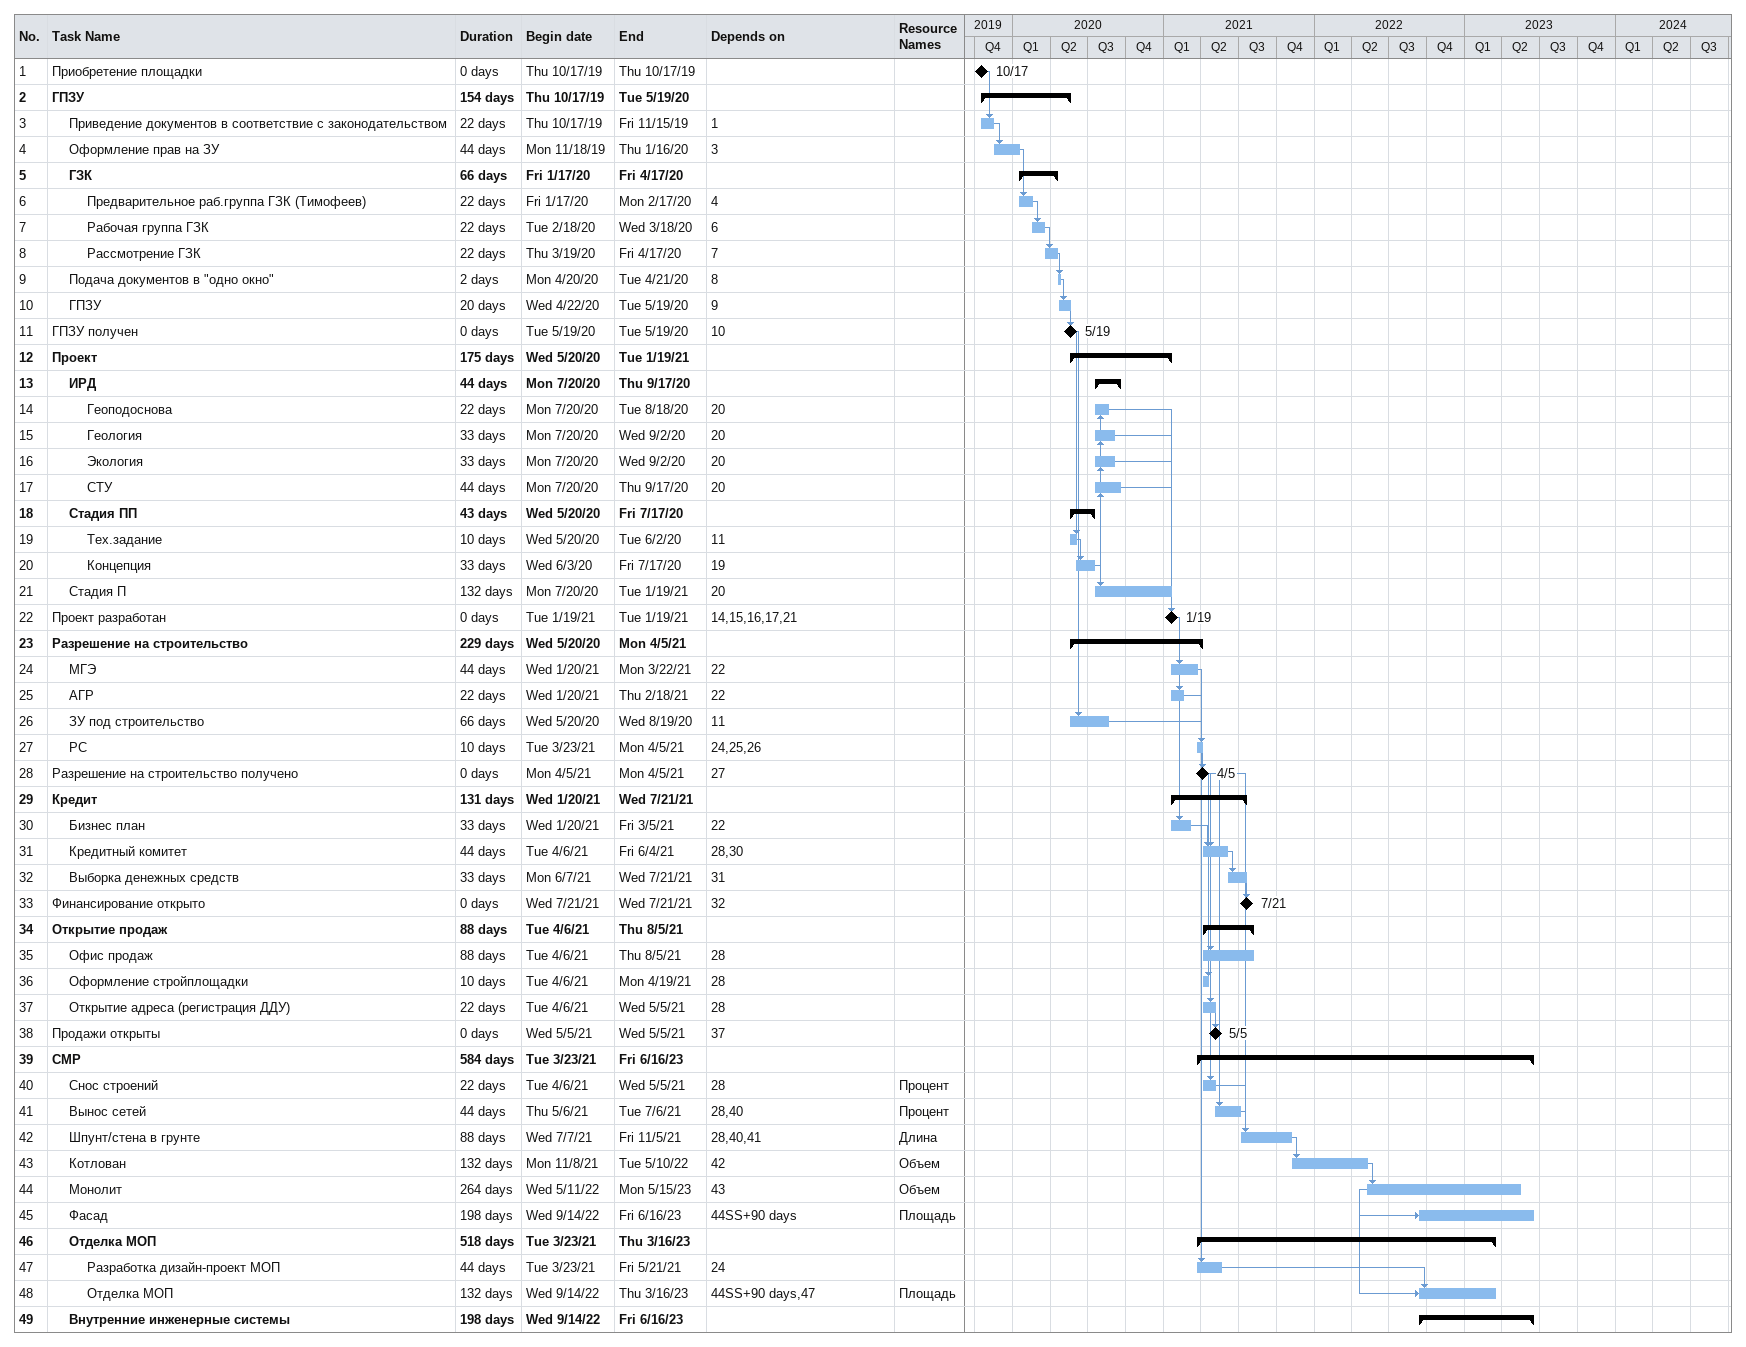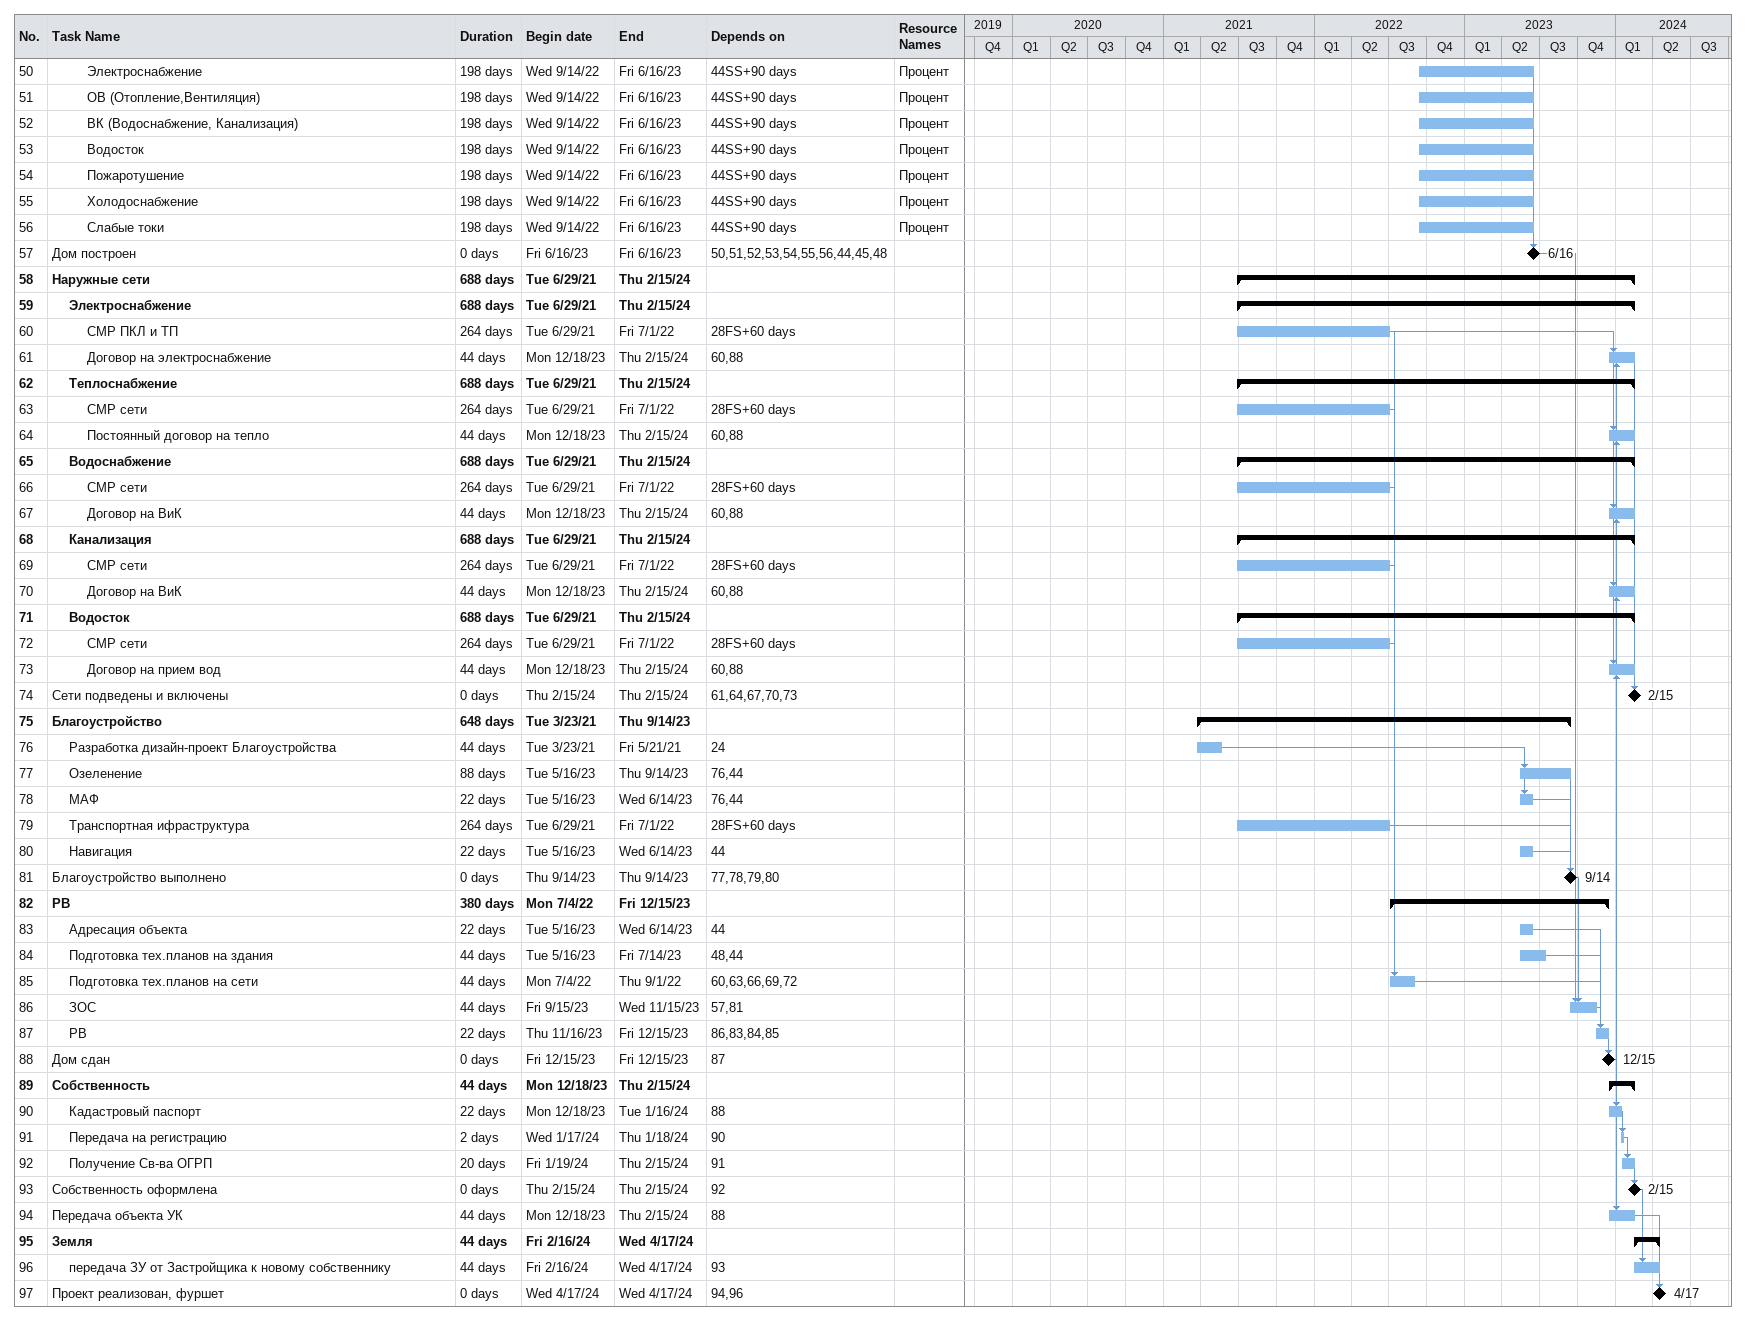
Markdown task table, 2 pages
| ID | Level | Task | Duration | Start | Finish | Predecessors | Resources |
|---|---|---|---|---|---|---|---|
| 1 | 1 | Приобретение площадки | 0d | 2019-10-17 | 2019-10-17 |  |  |
| 2 | 1 | **ГПЗУ** | 154d | 2019-10-17 | 2020-05-19 |  |  |
| 3 | 2 | Приведение документов в соответствие с законодательством | 22d | 2019-10-17 | 2019-11-15 | 1 |  |
| 4 | 2 | Оформление прав на ЗУ | 44d | 2019-11-18 | 2020-01-16 | 3 |  |
| 5 | 2 | **ГЗК** | 66d | 2020-01-17 | 2020-04-17 |  |  |
| 6 | 3 | Предварительное раб.группа ГЗК (Тимофеев) | 22d | 2020-01-17 | 2020-02-17 | 4 |  |
| 7 | 3 | Рабочая группа ГЗК | 22d | 2020-02-18 | 2020-03-18 | 6 |  |
| 8 | 3 | Рассмотрение ГЗК | 22d | 2020-03-19 | 2020-04-17 | 7 |  |
| 9 | 2 | Подача документов в "одно окно" | 2d | 2020-04-20 | 2020-04-21 | 8 |  |
| 10 | 2 | ГПЗУ | 20d | 2020-04-22 | 2020-05-19 | 9 |  |
| 11 | 1 | ГПЗУ получен | 0d | 2020-05-19 | 2020-05-19 | 10 |  |
| 12 | 1 | **Проект** | 175d | 2020-05-20 | 2021-01-19 |  |  |
| 13 | 2 | **ИРД** | 44d | 2020-07-20 | 2020-09-17 |  |  |
| 14 | 3 | Геоподоснова | 22d | 2020-07-20 | 2020-08-18 | 20 |  |
| 15 | 3 | Геология | 33d | 2020-07-20 | 2020-09-02 | 20 |  |
| 16 | 3 | Экология | 33d | 2020-07-20 | 2020-09-02 | 20 |  |
| 17 | 3 | СТУ | 44d | 2020-07-20 | 2020-09-17 | 20 |  |
| 18 | 2 | **Стадия ПП** | 43d | 2020-05-20 | 2020-07-17 |  |  |
| 19 | 3 | Тех.задание | 10d | 2020-05-20 | 2020-06-02 | 11 |  |
| 20 | 3 | Концепция | 33d | 2020-06-03 | 2020-07-17 | 19 |  |
| 21 | 2 | Стадия П | 132d | 2020-07-20 | 2021-01-19 | 20 |  |
| 22 | 1 | Проект разработан | 0d | 2021-01-19 | 2021-01-19 | 14, 15, 16, 17, 21 |  |
| 23 | 1 | **Разрешение на строительство** | 229d | 2020-05-20 | 2021-04-05 |  |  |
| 24 | 2 | МГЭ | 44d | 2021-01-20 | 2021-03-22 | 22 |  |
| 25 | 2 | АГР | 22d | 2021-01-20 | 2021-02-18 | 22 |  |
| 26 | 2 | ЗУ под строительство | 66d | 2020-05-20 | 2020-08-19 | 11 |  |
| 27 | 2 | РС | 10d | 2021-03-23 | 2021-04-05 | 24, 25, 26 |  |
| 28 | 1 | Разрешение на строительство получено | 0d | 2021-04-05 | 2021-04-05 | 27 |  |
| 29 | 1 | **Кредит** | 131d | 2021-01-20 | 2021-07-21 |  |  |
| 30 | 2 | Бизнес план | 33d | 2021-01-20 | 2021-03-05 | 22 |  |
| 31 | 2 | Кредитный комитет | 44d | 2021-04-06 | 2021-06-04 | 28, 30 |  |
| 32 | 2 | Выборка денежных средств | 33d | 2021-06-07 | 2021-07-21 | 31 |  |
| 33 | 1 | Финансирование открыто | 0d | 2021-07-21 | 2021-07-21 | 32 |  |
| 34 | 1 | **Открытие продаж** | 88d | 2021-04-06 | 2021-08-05 |  |  |
| 35 | 2 | Офис продаж | 88d | 2021-04-06 | 2021-08-05 | 28 |  |
| 36 | 2 | Оформление стройплощадки | 10d | 2021-04-06 | 2021-04-19 | 28 |  |
| 37 | 2 | Открытие адреса (регистрация ДДУ) | 22d | 2021-04-06 | 2021-05-05 | 28 |  |
| 38 | 1 | Продажи открыты | 0d | 2021-05-05 | 2021-05-05 | 37 |  |
| 39 | 1 | **СМР** | 584d | 2021-03-23 | 2023-06-16 |  |  |
| 40 | 2 | Снос строений | 22d | 2021-04-06 | 2021-05-05 | 28 | Процент |
| 41 | 2 | Вынос сетей | 44d | 2021-05-06 | 2021-07-06 | 28, 40 | Процент |
| 42 | 2 | Шпунт/стена в грунте | 88d | 2021-07-07 | 2021-11-05 | 28, 40, 41 | Длина |
| 43 | 2 | Котлован | 132d | 2021-11-08 | 2022-05-10 | 42 | Объем |
| 44 | 2 | Монолит | 264d | 2022-05-11 | 2023-05-15 | 43 | Объем |
| 45 | 2 | Фасад | 198d | 2022-09-14 | 2023-06-16 | 44SS+90d | Площадь |
| 46 | 2 | **Отделка МОП** | 518d | 2021-03-23 | 2023-03-16 |  |  |
| 47 | 3 | Разработка дизайн-проект МОП | 44d | 2021-03-23 | 2021-05-21 | 24 |  |
| 48 | 3 | Отделка МОП | 132d | 2022-09-14 | 2023-03-16 | 44SS+90d, 47 | Площадь |
| 49 | 2 | **Внутренние инженерные системы** | 198d | 2022-09-14 | 2023-06-16 |  |  |
| 50 | 3 | Электроснабжение | 198d | 2022-09-14 | 2023-06-16 | 44SS+90d | Процент |
| 51 | 3 | ОВ (Отопление,Вентиляция) | 198d | 2022-09-14 | 2023-06-16 | 44SS+90d | Процент |
| 52 | 3 | ВК (Водоснабжение, Канализация) | 198d | 2022-09-14 | 2023-06-16 | 44SS+90d | Процент |
| 53 | 3 | Водосток | 198d | 2022-09-14 | 2023-06-16 | 44SS+90d | Процент |
| 54 | 3 | Пожаротушение | 198d | 2022-09-14 | 2023-06-16 | 44SS+90d | Процент |
| 55 | 3 | Холодоснабжение | 198d | 2022-09-14 | 2023-06-16 | 44SS+90d | Процент |
| 56 | 3 | Слабые токи | 198d | 2022-09-14 | 2023-06-16 | 44SS+90d | Процент |
| 57 | 1 | Дом построен | 0d | 2023-06-16 | 2023-06-16 | 50, 51, 52, 53, 54, 55, 56, 44, 45, 48 |  |
| 58 | 1 | **Наружные сети** | 688d | 2021-06-29 | 2024-02-15 |  |  |
| 59 | 2 | **Электроснабжение** | 688d | 2021-06-29 | 2024-02-15 |  |  |
| 60 | 3 | СМР ПКЛ и ТП | 264d | 2021-06-29 | 2022-07-01 | 28FS+60d |  |
| 61 | 3 | Договор на электроснабжение | 44d | 2023-12-18 | 2024-02-15 | 60, 88 |  |
| 62 | 2 | **Теплоснабжение** | 688d | 2021-06-29 | 2024-02-15 |  |  |
| 63 | 3 | СМР сети | 264d | 2021-06-29 | 2022-07-01 | 28FS+60d |  |
| 64 | 3 | Постоянный договор на тепло | 44d | 2023-12-18 | 2024-02-15 | 60, 88 |  |
| 65 | 2 | **Водоснабжение** | 688d | 2021-06-29 | 2024-02-15 |  |  |
| 66 | 3 | СМР сети | 264d | 2021-06-29 | 2022-07-01 | 28FS+60d |  |
| 67 | 3 | Договор на ВиК | 44d | 2023-12-18 | 2024-02-15 | 60, 88 |  |
| 68 | 2 | **Канализация** | 688d | 2021-06-29 | 2024-02-15 |  |  |
| 69 | 3 | СМР сети | 264d | 2021-06-29 | 2022-07-01 | 28FS+60d |  |
| 70 | 3 | Договор на ВиК | 44d | 2023-12-18 | 2024-02-15 | 60, 88 |  |
| 71 | 2 | **Водосток** | 688d | 2021-06-29 | 2024-02-15 |  |  |
| 72 | 3 | СМР сети | 264d | 2021-06-29 | 2022-07-01 | 28FS+60d |  |
| 73 | 3 | Договор на прием вод | 44d | 2023-12-18 | 2024-02-15 | 60, 88 |  |
| 74 | 1 | Сети подведены и включены | 0d | 2024-02-15 | 2024-02-15 | 61, 64, 67, 70, 73 |  |
| 75 | 1 | **Благоустройство** | 648d | 2021-03-23 | 2023-09-14 |  |  |
| 76 | 2 | Разработка дизайн-проект Благоустройства | 44d | 2021-03-23 | 2021-05-21 | 24 |  |
| 77 | 2 | Озеленение | 88d | 2023-05-16 | 2023-09-14 | 76, 44 |  |
| 78 | 2 | МАФ | 22d | 2023-05-16 | 2023-06-14 | 76, 44 |  |
| 79 | 2 | Транспортная ифраструктура | 264d | 2021-06-29 | 2022-07-01 | 28FS+60d |  |
| 80 | 2 | Навигация | 22d | 2023-05-16 | 2023-06-14 | 44 |  |
| 81 | 1 | Благоустройство выполнено | 0d | 2023-09-14 | 2023-09-14 | 77, 78, 79, 80 |  |
| 82 | 1 | **РВ** | 380d | 2022-07-04 | 2023-12-15 |  |  |
| 83 | 2 | Адресация объекта | 22d | 2023-05-16 | 2023-06-14 | 44 |  |
| 84 | 2 | Подготовка тех.планов на здания | 44d | 2023-05-16 | 2023-07-14 | 48, 44 |  |
| 85 | 2 | Подготовка тех.планов на сети | 44d | 2022-07-04 | 2022-09-01 | 60, 63, 66, 69, 72 |  |
| 86 | 2 | ЗОС | 44d | 2023-09-15 | 2023-11-15 | 57, 81 |  |
| 87 | 2 | РВ | 22d | 2023-11-16 | 2023-12-15 | 86, 83, 84, 85 |  |
| 88 | 1 | Дом сдан | 0d | 2023-12-15 | 2023-12-15 | 87 |  |
| 89 | 1 | **Собственность** | 44d | 2023-12-18 | 2024-02-15 |  |  |
| 90 | 2 | Кадастровый паспорт | 22d | 2023-12-18 | 2024-01-16 | 88 |  |
| 91 | 2 | Передача на регистрацию | 2d | 2024-01-17 | 2024-01-18 | 90 |  |
| 92 | 2 | Получение Св-ва ОГРП | 20d | 2024-01-19 | 2024-02-15 | 91 |  |
| 93 | 1 | Собственность оформлена | 0d | 2024-02-15 | 2024-02-15 | 92 |  |
| 94 | 1 | Передача объекта УК | 44d | 2023-12-18 | 2024-02-15 | 88 |  |
| 95 | 1 | **Земля** | 44d | 2024-02-16 | 2024-04-17 |  |  |
| 96 | 2 | передача ЗУ от Застройщика к новому собственнику | 44d | 2024-02-16 | 2024-04-17 | 93 |  |
| 97 | 1 | Проект реализован, фуршет | 0d | 2024-04-17 | 2024-04-17 | 94, 96 |  |
